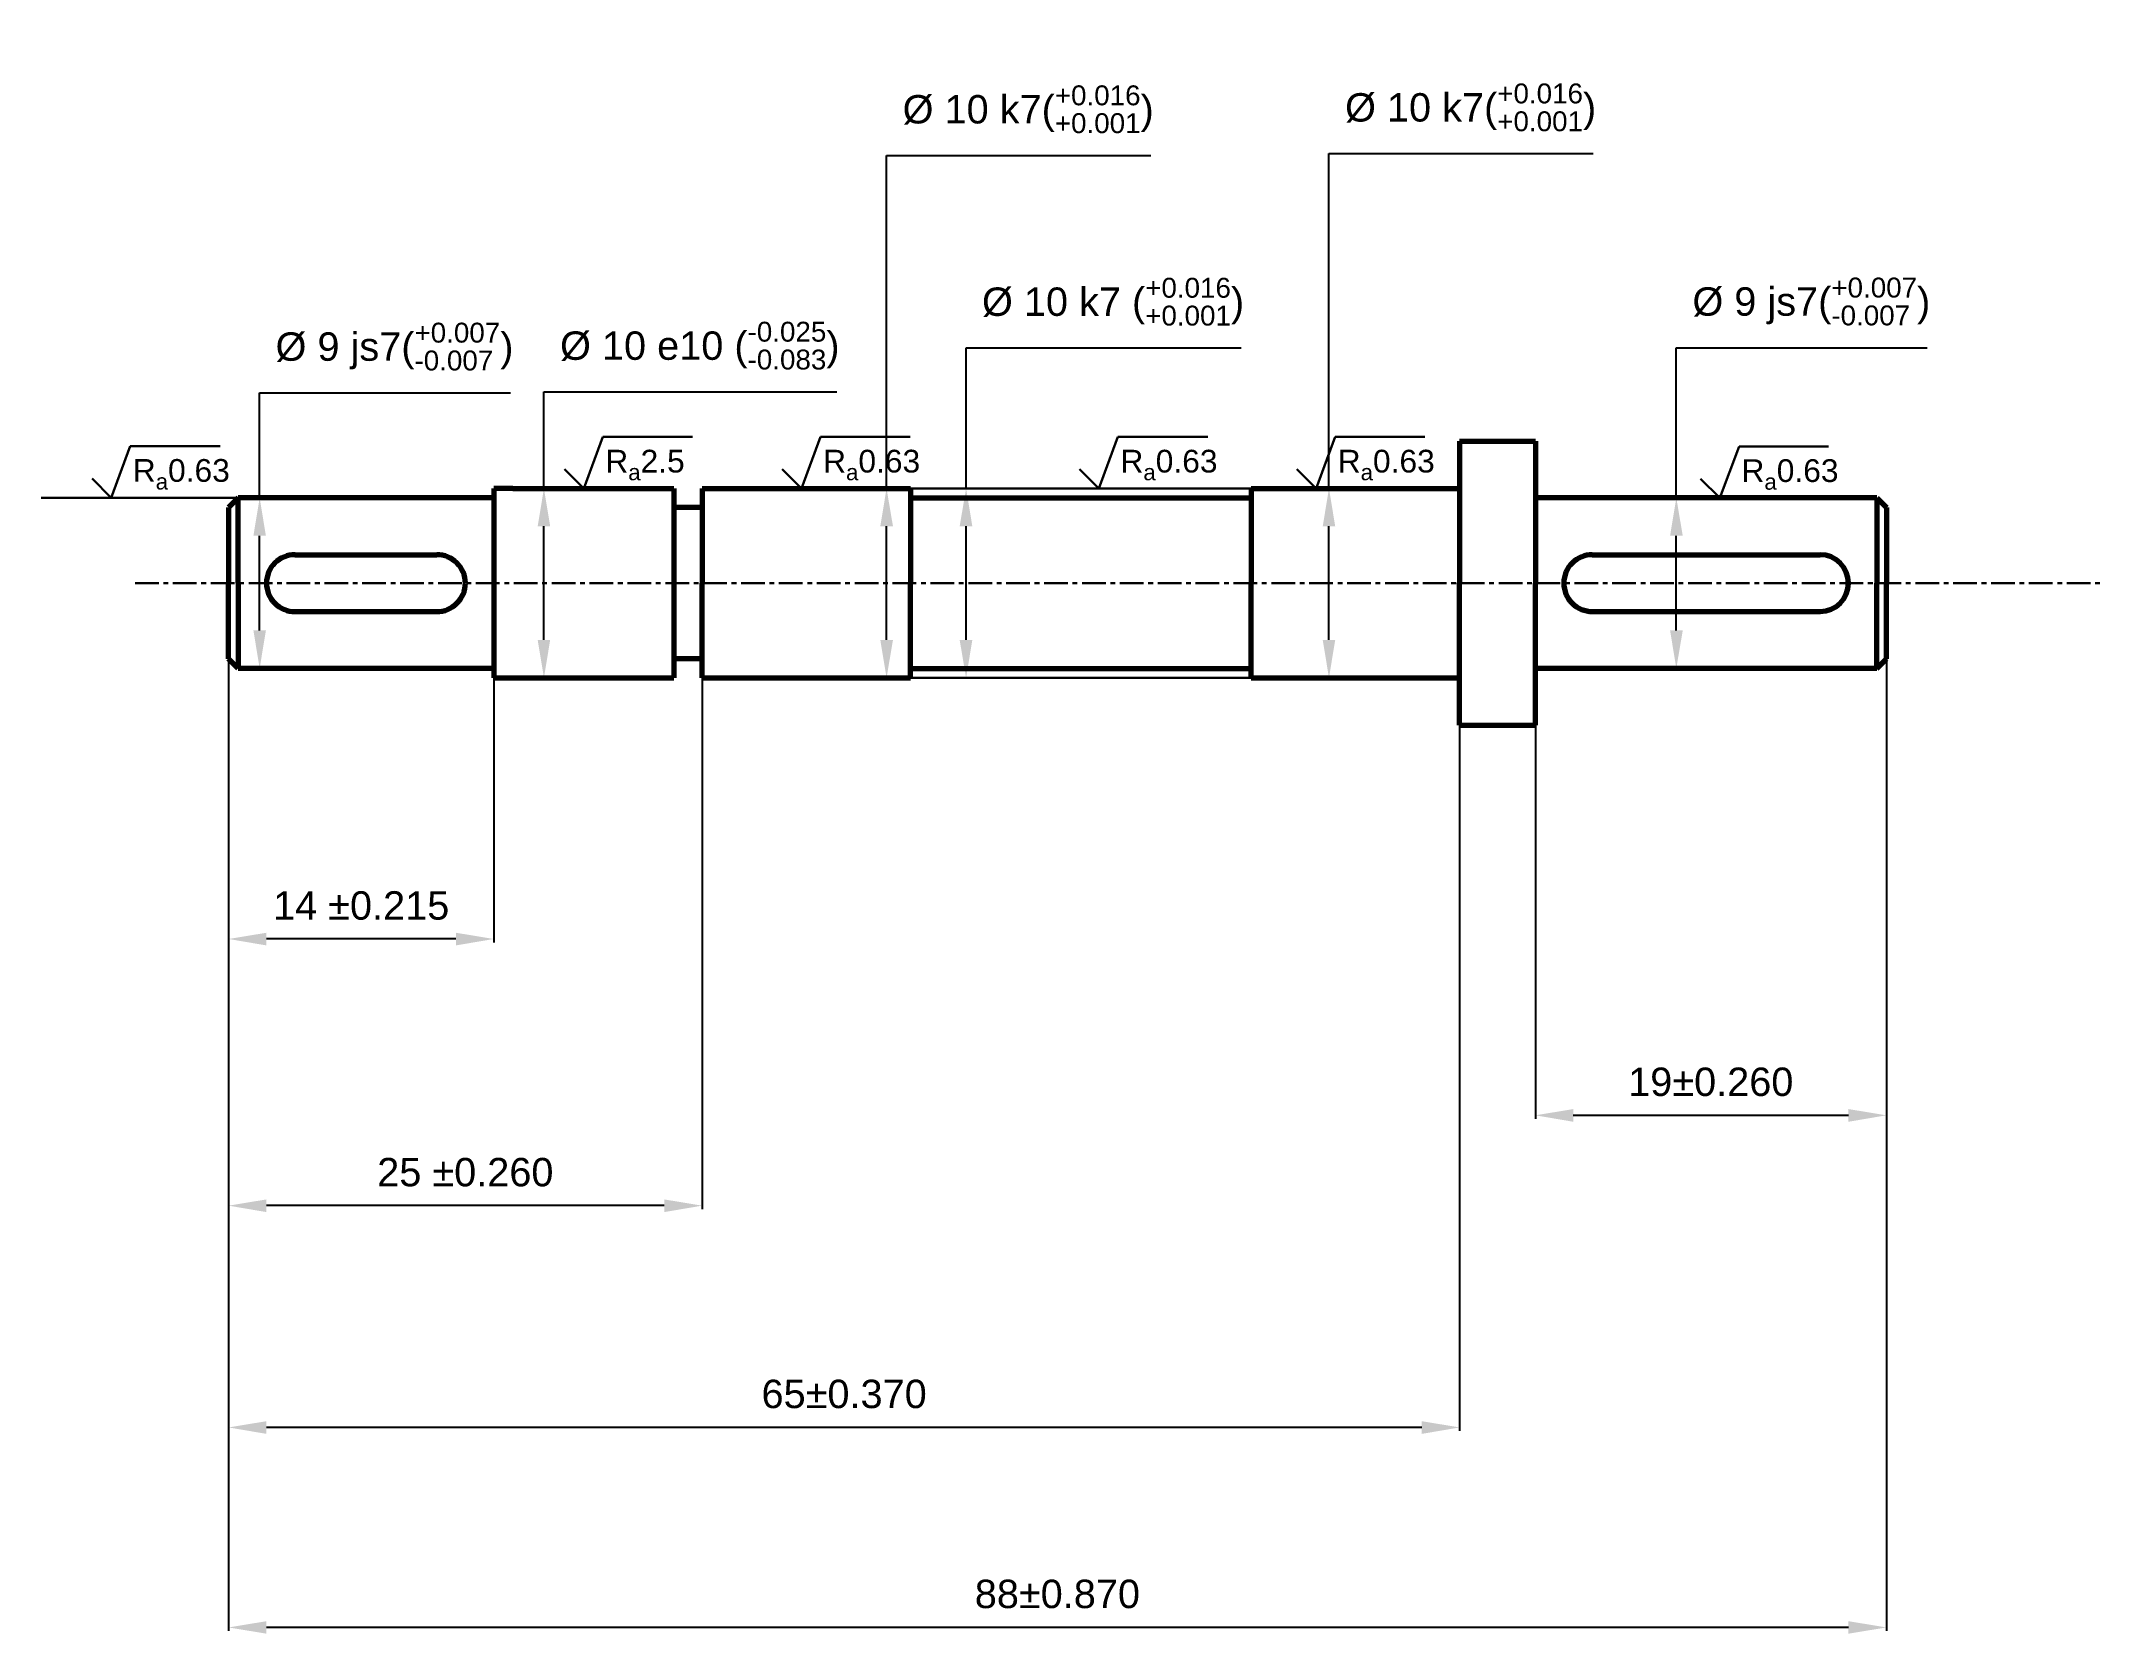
# Model space of a CAD drawing. Header units: inches. Extents: x -19 to 90, y -55 to 29.
import ezdxf

# ---------------------------------------------------------------- set-up
doc = ezdxf.new("R2010")
doc.units = ezdxf.units.IN
doc.header["$MEASUREMENT"] = 0
doc.linetypes.add('CENTER', pattern=[2, 1.25, -0.25, 0.25, -0.25])
for name, color, linetype, lineweight in [('Annotation', 7, 'Continuous', 30), ('Fat', 7, 'Continuous', 70), ('Thin', 7, 'Continuous', 30)]:
    doc.layers.add(name, color=color, linetype=linetype, lineweight=lineweight)
doc.styles.get("Standard").update_dxf_attribs({"font": 'Arial Regular.ttf'})
doc.dimstyles.get("Standard").update_dxf_attribs({"dimtxt": 0.18, "dimasz": 0.18, "dimexe": 0.18, "dimexo": 0.0625, "dimgap": 0.09, "dimtad": 0, "dimtih": 1, "dimtoh": 1, "dimdec": 0, "dimrnd": 0.0001, "dimzin": 0, "dimdsep": 46, "dimtxsty": 'Standard', "dimcen": 0.09, "dimadec": 0, "dimazin": 0, "dimtfac": 1, "dimtdec": 0, "dimtofl": 0, "dimtmove": 0, "dimatfit": 3, "dimfxl": 1, "dimtolj": 1, "dimtzin": 0, "dimarcsym": 0})

# ---------------------------------------------------------------- blocks, each defined once
blk = doc.blocks.new('*D2')
at = {"layer": 'Annotation', "color": 0, "lineweight": -2, "transparency": 16777216}
for p, q in [((-9.06, -0.06), (-9.06, -55.32)), ((78.47, -0.06), (78.47, -55.32)), ((76.47, -55.14), (-7.06, -55.14))]:
    blk.add_line(p, q, dxfattribs=at)
at = {"layer": 'Annotation', "color": 0, "transparency": 16777216}
for points in [[(-7.06, -54.81), (-7.06, -55.47), (-9.06, -55.14)], [(76.47, -54.81), (76.47, -55.47), (78.47, -55.14)]]:
    blk.add_solid(points, dxfattribs=at)
at = {"layer": 'Defpoints', "color": 0, "transparency": 16777216}
for p in [(-9.06, 0), (78.47, 0), (-9.06, -55.14)]:
    blk.add_point(p, dxfattribs=at)
at = {"layer": 'Annotation', "color": 0, "lineweight": 30, "transparency": 16777216, "insert": (34.7, -53.38), "char_height": 1.5, "attachment_point": 5}
blk.add_mtext('\\A1;88%%P0.870', dxfattribs=at)
blk = doc.blocks.new('*D3')
at = {"layer": 'Annotation', "color": 0, "lineweight": -2, "transparency": 16777216}
for p, q in [((-9.06, -0.06), (-9.06, -44.76)), ((55.94, -0.06), (55.94, -44.76)), ((53.94, -44.58), (-7.06, -44.58))]:
    blk.add_line(p, q, dxfattribs=at)
at = {"layer": 'Annotation', "color": 0, "transparency": 16777216}
for points in [[(-7.06, -44.25), (-7.06, -44.92), (-9.06, -44.58)], [(53.94, -44.25), (53.94, -44.92), (55.94, -44.58)]]:
    blk.add_solid(points, dxfattribs=at)
at = {"layer": 'Defpoints', "color": 0, "transparency": 16777216}
for p in [(-9.06, 0), (55.94, 0), (-9.06, -44.58)]:
    blk.add_point(p, dxfattribs=at)
at = {"layer": 'Annotation', "color": 0, "lineweight": 30, "transparency": 16777216, "insert": (23.44, -42.82), "char_height": 1.5, "attachment_point": 5}
blk.add_mtext('\\A1;65%%P0.370', dxfattribs=at)
blk = doc.blocks.new('*D4')
at = {"layer": 'Annotation', "color": 0, "lineweight": -2, "transparency": 16777216}
for p, q in [((-9.06, -0.06), (-9.06, -33.05)), ((15.94, -0.06), (15.94, -33.05)), ((13.94, -32.87), (-7.06, -32.87))]:
    blk.add_line(p, q, dxfattribs=at)
at = {"layer": 'Annotation', "color": 0, "transparency": 16777216}
for points in [[(-7.06, -32.54), (-7.06, -33.21), (-9.06, -32.87)], [(13.94, -32.54), (13.94, -33.21), (15.94, -32.87)]]:
    blk.add_solid(points, dxfattribs=at)
at = {"layer": 'Defpoints', "color": 0, "transparency": 16777216}
for p in [(-9.06, 0), (15.94, 0), (-9.06, -32.87)]:
    blk.add_point(p, dxfattribs=at)
at = {"layer": 'Annotation', "color": 0, "lineweight": 30, "transparency": 16777216, "insert": (3.44, -31.11), "char_height": 1.5, "attachment_point": 5}
blk.add_mtext('\\A1;25 %%P0.260', dxfattribs=at)
blk = doc.blocks.new('*D5')
at = {"layer": 'Annotation', "color": 0, "lineweight": -2, "transparency": 16777216}
for p, q in [((59.94, -0.06), (59.94, -28.28)), ((78.47, -0.06), (78.47, -28.28)), ((61.94, -28.1), (76.47, -28.1))]:
    blk.add_line(p, q, dxfattribs=at)
at = {"layer": 'Annotation', "color": 0, "transparency": 16777216}
for points in [[(61.94, -27.77), (61.94, -28.44), (59.94, -28.1)], [(76.47, -27.77), (76.47, -28.44), (78.47, -28.1)]]:
    blk.add_solid(points, dxfattribs=at)
at = {"layer": 'Defpoints', "color": 0, "transparency": 16777216}
for p in [(59.94, 0), (78.47, 0), (78.47, -28.1)]:
    blk.add_point(p, dxfattribs=at)
at = {"layer": 'Annotation', "color": 0, "lineweight": 30, "transparency": 16777216, "insert": (69.2, -26.34), "char_height": 1.5, "attachment_point": 5}
blk.add_mtext('\\A1;19%%P0.260', dxfattribs=at)
blk = doc.blocks.new('*D6')
at = {"layer": 'Annotation', "color": 0, "lineweight": -2, "transparency": 16777216}
for p, q in [((-9.06, -0.06), (-9.06, -18.97)), ((4.94, -0.06), (4.94, -18.97)), ((2.94, -18.79), (-7.06, -18.79))]:
    blk.add_line(p, q, dxfattribs=at)
at = {"layer": 'Annotation', "color": 0, "transparency": 16777216}
for points in [[(-7.06, -18.46), (-7.06, -19.13), (-9.06, -18.79)], [(2.94, -18.46), (2.94, -19.13), (4.94, -18.79)]]:
    blk.add_solid(points, dxfattribs=at)
at = {"layer": 'Defpoints', "color": 0, "transparency": 16777216}
for p in [(-9.06, 0), (4.94, 0), (-9.06, -18.79)]:
    blk.add_point(p, dxfattribs=at)
at = {"layer": 'Annotation', "color": 0, "lineweight": 30, "transparency": 16777216, "insert": (-2.06, -17.03), "char_height": 1.5, "attachment_point": 5}
blk.add_mtext('\\A1;14 %%P0.215', dxfattribs=at)
blk = doc.blocks.new('*D8')
at = {"layer": 'Annotation', "color": 0, "lineweight": -2, "transparency": 16777216}
for p, q in [((-7.42, 4.5), (-7.42, 10.04)), ((-7.42, 10.04), (5.83, 10.04)), ((-1.88, 4.5), (-7.6, 4.5)), ((-7.42, -2.5), (-7.42, 2.5)), ((-1.88, -4.5), (-7.6, -4.5))]:
    blk.add_line(p, q, dxfattribs=at)
at = {"layer": 'Annotation', "color": 0, "transparency": 16777216}
for points in [[(-7.75, 2.5), (-7.09, 2.5), (-7.42, 4.5)], [(-7.75, -2.5), (-7.09, -2.5), (-7.42, -4.5)]]:
    blk.add_solid(points, dxfattribs=at)
at = {"layer": 'Defpoints', "color": 0, "transparency": 16777216}
for p in [(-7.42, 4.5), (-1.81, 4.5), (-1.81, -4.5)]:
    blk.add_point(p, dxfattribs=at)
at = {"layer": 'Annotation', "color": 0, "lineweight": 30, "transparency": 16777216, "insert": (-0.3, 12.49), "char_height": 1.5, "attachment_point": 5}
blk.add_mtext('\\A1;%%C 9 js7({\\H0.7x;\\S+0.007^ -0.007;})', dxfattribs=at)
blk = doc.blocks.new('*D9')
at = {"layer": 'Annotation', "color": 0, "lineweight": -2, "transparency": 16777216}
for p, q in [((7.59, 5), (7.59, 10.1)), ((7.59, 10.1), (23.05, 10.1)), ((10.12, 5), (7.41, 5)), ((7.59, -3), (7.59, 3)), ((10.12, -5), (7.41, -5))]:
    blk.add_line(p, q, dxfattribs=at)
at = {"layer": 'Annotation', "color": 0, "transparency": 16777216}
for points in [[(7.26, 3), (7.92, 3), (7.59, 5)], [(7.26, -3), (7.92, -3), (7.59, -5)]]:
    blk.add_solid(points, dxfattribs=at)
at = {"layer": 'Defpoints', "color": 0, "transparency": 16777216}
for p in [(10.19, 5), (7.59, -5), (10.19, -5)]:
    blk.add_point(p, dxfattribs=at)
at = {"layer": 'Annotation', "color": 0, "lineweight": 30, "transparency": 16777216, "insert": (15.82, 12.54), "char_height": 1.5, "attachment_point": 5}
blk.add_mtext('\\A1;%%C 10 e10 ({\\H0.7x;\\S-0.025^ -0.083;})', dxfattribs=at)
blk = doc.blocks.new('*D10')
at = {"layer": 'Annotation', "color": 0, "lineweight": -2, "transparency": 16777216}
for p, q in [((25.68, 5), (25.68, 22.58)), ((25.68, 22.58), (39.63, 22.58)), ((16, 5), (25.86, 5)), ((25.68, -3), (25.68, 3)), ((16, -5), (25.86, -5))]:
    blk.add_line(p, q, dxfattribs=at)
at = {"layer": 'Annotation', "color": 0, "transparency": 16777216}
for points in [[(25.35, 3), (26.02, 3), (25.68, 5)], [(25.35, -3), (26.02, -3), (25.68, -5)]]:
    blk.add_solid(points, dxfattribs=at)
at = {"layer": 'Defpoints', "color": 0, "transparency": 16777216}
for p in [(15.94, 5), (25.68, 5), (15.94, -5)]:
    blk.add_point(p, dxfattribs=at)
at = {"layer": 'Annotation', "color": 0, "lineweight": 30, "transparency": 16777216, "insert": (33.16, 25.02), "char_height": 1.5, "attachment_point": 5}
blk.add_mtext('\\A1;%%C 10 k7({\\H0.7x;\\S+0.016^ +0.001;})', dxfattribs=at)
blk = doc.blocks.new('*D11')
at = {"layer": 'Annotation', "color": 0, "lineweight": -2, "transparency": 16777216}
for p, q in [((29.88, 5), (29.88, 12.42)), ((29.88, 12.42), (44.4, 12.42)), ((35.87, 5), (29.7, 5)), ((29.88, -3), (29.88, 3)), ((35.87, -5), (29.7, -5))]:
    blk.add_line(p, q, dxfattribs=at)
at = {"layer": 'Annotation', "color": 0, "transparency": 16777216}
for points in [[(29.54, 3), (30.21, 3), (29.88, 5)], [(29.54, -3), (30.21, -3), (29.88, -5)]]:
    blk.add_solid(points, dxfattribs=at)
at = {"layer": 'Defpoints', "color": 0, "transparency": 16777216}
for p in [(35.94, 5), (29.88, -5), (35.94, -5)]:
    blk.add_point(p, dxfattribs=at)
at = {"layer": 'Annotation', "color": 0, "lineweight": 30, "transparency": 16777216, "insert": (37.64, 14.86), "char_height": 1.5, "attachment_point": 5}
blk.add_mtext('\\A1;%%C 10 k7 ({\\H0.7x;\\S+0.016^ +0.001;})', dxfattribs=at)
blk = doc.blocks.new('*D12')
at = {"layer": 'Annotation', "color": 0, "lineweight": -2, "transparency": 16777216}
for p, q in [((49.04, 5), (49.04, 22.68)), ((49.04, 22.68), (62.99, 22.68)), ((55.87, 5), (48.86, 5)), ((49.04, -3), (49.04, 3)), ((55.87, -5), (48.86, -5))]:
    blk.add_line(p, q, dxfattribs=at)
at = {"layer": 'Annotation', "color": 0, "transparency": 16777216}
for points in [[(48.71, 3), (49.37, 3), (49.04, 5)], [(48.71, -3), (49.37, -3), (49.04, -5)]]:
    blk.add_solid(points, dxfattribs=at)
at = {"layer": 'Defpoints', "color": 0, "transparency": 16777216}
for p in [(49.04, 5), (55.94, 5), (55.94, -5)]:
    blk.add_point(p, dxfattribs=at)
at = {"layer": 'Annotation', "color": 0, "lineweight": 30, "transparency": 16777216, "insert": (56.52, 25.12), "char_height": 1.5, "attachment_point": 5}
blk.add_mtext('\\A1;%%C 10 k7({\\H0.7x;\\S+0.016^ +0.001;})', dxfattribs=at)
blk = doc.blocks.new('*D13')
at = {"layer": 'Annotation', "color": 0, "lineweight": -2, "transparency": 16777216}
for p, q in [((67.38, 4.5), (67.38, 12.42)), ((67.38, 12.42), (80.63, 12.42)), ((69.39, 4.5), (67.2, 4.5)), ((67.38, -2.5), (67.38, 2.5)), ((69.39, -4.5), (67.2, -4.5))]:
    blk.add_line(p, q, dxfattribs=at)
at = {"layer": 'Annotation', "color": 0, "transparency": 16777216}
for points in [[(67.05, 2.5), (67.72, 2.5), (67.38, 4.5)], [(67.05, -2.5), (67.72, -2.5), (67.38, -4.5)]]:
    blk.add_solid(points, dxfattribs=at)
at = {"layer": 'Defpoints', "color": 0, "transparency": 16777216}
for p in [(67.38, 4.5), (69.45, 4.5), (69.45, -4.5)]:
    blk.add_point(p, dxfattribs=at)
at = {"layer": 'Annotation', "color": 0, "lineweight": 30, "transparency": 16777216, "insert": (74.51, 14.87), "char_height": 1.5, "attachment_point": 5}
blk.add_mtext('\\A1;%%C 9 js7({\\H0.7x;\\S+0.007^ -0.007;})', dxfattribs=at)

msp = doc.modelspace()

# ---------------------------------------------------------------- linework, layer by layer
at = {"layer": 'Annotation'}
for p, q in [((9.69, 5), (10.7, 7.72)), ((10.7, 7.72), (15.44, 7.72)), ((21.19, 5), (22.2, 7.72)), ((22.2, 7.72), (26.93, 7.72)), ((36.89, 5), (37.9, 7.72)), ((37.9, 7.72), (42.64, 7.72)), ((48.36, 5), (49.37, 7.72)), ((49.37, 7.72), (54.11, 7.72)), ((-15.26, 4.51), (-14.25, 7.23)), ((-14.25, 7.23), (-9.51, 7.23)), ((69.68, 4.5), (70.69, 7.22)), ((70.69, 7.22), (75.42, 7.22)), ((-16.27, 5.52), (-15.26, 4.51)), ((8.68, 6.01), (9.69, 5)), ((20.17, 6.01), (21.19, 5)), ((35.87, 6.01), (36.89, 5)), ((47.35, 6.01), (48.36, 5)), ((68.66, 5.51), (69.68, 4.5)), ((-8.56, 4.5), (-18.95, 4.5)), ((26.94, 5), (44.94, 5)), ((26.94, -5), (44.94, -5))]:
    msp.add_line(p, q, dxfattribs=at)
at = {"layer": 'Fat'}
for p, q in [((55.94, 7.5), (59.94, 7.5)), ((55.94, 7.5), (55.94, 0)), ((59.94, 7.5), (59.94, 0)), ((-8.56, 4.5), (-9.06, 4)), ((4.94, 4.5), (-8.56, 4.5)), ((-8.56, 0), (-8.56, 4.5)), ((5.94, 5), (4.94, 5)), ((4.94, 4.5), (4.94, -4.5)), ((5.94, 5), (14.44, 5)), ((14.44, 5), (14.44, -5)), ((15.94, 5), (15.94, 0)), ((15.94, 5), (26.94, 5)), ((26.94, 5), (26.94, 0)), ((26.94, 4.5), (44.94, 4.5)), ((44.94, 5), (44.94, 0)), ((44.94, 5), (55.94, 5)), ((77.97, 4.5), (59.94, 4.5)), ((77.97, 4.5), (78.47, 4)), ((77.97, 4.5), (77.97, 0)), ((-9.06, 4), (-9.06, 0)), ((15.94, 4), (14.44, 4)), ((78.47, 4), (78.47, 0)), ((-5.57, 1.5), (1.94, 1.5)), ((62.93, 1.5), (74.97, 1.5)), ((-9.06, -4), (-9.06, 0)), ((15.94, -5), (15.94, 0)), ((26.94, -5), (26.94, 0)), ((44.94, -5), (44.94, 0)), ((55.94, -7.5), (55.94, 0)), ((59.94, -7.5), (59.94, 0)), ((77.97, -4.5), (77.97, 0)), ((78.47, -4), (78.47, 0)), ((-8.56, 0), (-8.56, -4.5)), ((-5.57, -1.5), (1.94, -1.5)), ((62.93, -1.5), (74.97, -1.5)), ((-8.56, -4.5), (-9.06, -4)), ((15.94, -4), (14.44, -4)), ((77.97, -4.5), (78.47, -4)), ((4.94, -4.5), (-8.56, -4.5)), ((4.94, -4.5), (4.94, -5)), ((4.94, -5), (5.94, -5)), ((5.94, -5), (14.44, -5)), ((15.94, -5), (26.94, -5)), ((26.94, -4.5), (44.94, -4.5)), ((44.94, -5), (55.94, -5)), ((77.97, -4.5), (59.94, -4.5)), ((55.94, -7.5), (59.94, -7.5))]:
    msp.add_line(p, q, dxfattribs=at)
at = {"layer": 'Fat', "linetype": 'Continuous'}
msp.add_line((4.94, 5), (4.94, 4.5), dxfattribs=at)
at = {"layer": 'Fat'}
for centre, start, end in [((-5.56, 0), 89.594, 180), ((1.94, 0), 0, 90.406), ((62.94, 0), 89.8205, 180), ((74.97, 0), 0, 90), ((-5.56, 0), 180, 270.406), ((1.94, 0), 269.594, 0), ((62.94, 0), 180, 270.1795), ((74.97, 0), 270, 0)]:
    msp.add_arc(centre, 1.5, start, end, dxfattribs=at)
at = {"layer": 'Thin'}
for p, q in [((46.94, 5), (46.94, 5)), ((46.94, -5), (46.94, -5))]:
    msp.add_line(p, q, dxfattribs=at)
at = {"layer": 'Thin', "linetype": 'CENTER'}
msp.add_line((-14, 0), (90, 0), dxfattribs=at)
msp.add_line((-14, 0), (90, 0), dxfattribs=at)

# ---------------------------------------------------------------- texts
at = {"layer": 'Annotation', "char_height": 1.2, "attachment_point": 1}
for s, insert in [('\\A1;R{\\H0.7x;\\S^ a;}0.63', (-14.12, 6.55)), ('\\A1;R{\\H0.7x;\\S^ a;}2.5', (10.83, 7.04)), ('\\A1;R{\\H0.7x;\\S^ a;}0.63', (22.33, 7.04)), ('\\A1;R{\\H0.7x;\\S^ a;}0.63', (38.03, 7.04)), ('\\A1;R{\\H0.7x;\\S^ a;}0.63', (49.5, 7.04)), ('\\A1;R{\\H0.7x;\\S^ a;}0.63', (70.82, 6.54))]:
    msp.add_mtext_dynamic_manual_height_columns(s, width=1.9898, gutter_width=1, heights=[2.62], dxfattribs=dict(at, insert=insert))

# ---------------------------------------------------------------- dimensions: what is measured, and where the dimension line sits
at = {"layer": 'Annotation', "lineweight": 30}
for base, p1, p2, text, picture, middle, dimtype in [((25.68, 5), (15.94, -5), (15.94, 5), '%%C <> k7({\\H0.7x;\\S+0.016^ +0.001;})', '*D10', (33.16, 22.58), 160), ((49.04, 5), (55.94, -5), (55.94, 5), '%%C <> k7({\\H0.7x;\\S+0.016^ +0.001;})', '*D12', (56.52, 22.68), 160), ((29.88, -5), (35.94, 5), (35.94, -5), '%%C <> k7 ({\\H0.7x;\\S+0.016^ +0.001;})', '*D11', (37.64, 12.42), 160), ((67.38, 4.5), (69.45, -4.5), (69.45, 4.5), '%%C <> js7({\\H0.7x;\\S+0.007^ -0.007;})', '*D13', (74.51, 12.42), 160), ((7.59, -5), (10.19, 5), (10.19, -5), '%%C <> e10 ({\\H0.7x;\\S-0.025^ -0.083;})', '*D9', (15.82, 10.1), 160), ((-7.42, 4.5), (-1.81, -4.5), (-1.81, 4.5), '%%C <> js7({\\H0.7x;\\S+0.007^ -0.007;})', '*D8', (-0.3, 10.04), 161)]:
    dim = msp.add_linear_dim(base=base, p1=p1, p2=p2, angle=90, text=text, dimstyle='Standard', override={"dimtxt": 1.5, "dimasz": 2, "dimgap": 1, "dimtad": 3, "dimtih": 0}, dxfattribs=at)
    dim.commit()
    dim.dimension.update_dxf_attribs({"geometry": picture, "text_midpoint": middle, "dimtype": dimtype})
for base, p1, p2, text, override, picture, middle in [((-9.06, -55.14), (78.47, 0), (-9.06, 0), '<>%%P0.870', {"dimscale": 1, "dimtxt": 1.5, "dimasz": 2, "dimgap": 1, "dimtad": 1, "dimjust": 0, "dimtih": 0, "dimtoh": 1, "dimtxsty": 'Standard', "dimsd1": 0, "dimsd2": 0, "dimtix": 0, "dimtofl": 0, "dimtmove": 0, "dimatfit": 3}, '*D2', (34.7, -53.38)), ((-9.06, -44.58), (55.94, 0), (-9.06, 0), '<>%%P0.370', {"dimtxt": 1.5, "dimasz": 2, "dimgap": 1, "dimtad": 1, "dimtih": 0}, '*D3', (23.44, -42.82)), ((-9.06, -32.87), (15.94, 0), (-9.06, 0), '<> %%P0.260', {"dimtxt": 1.5, "dimasz": 2, "dimgap": 1, "dimtad": 1, "dimtih": 0}, '*D4', (3.44, -31.11)), ((-9.06, -18.79), (4.94, 0), (-9.06, 0), '<> %%P0.215', {"dimtxt": 1.5, "dimasz": 2, "dimgap": 1, "dimtad": 1, "dimtih": 0}, '*D6', (-2.06, -17.03)), ((78.47, -28.1), (59.94, 0), (78.47, 0), '<>%%P0.260', {"dimtxt": 1.5, "dimasz": 2, "dimgap": 1, "dimtad": 1, "dimtih": 0}, '*D5', (69.2, -26.34))]:
    dim = msp.add_linear_dim(base=base, p1=p1, p2=p2, text=text, dimstyle='Standard', override=override, dxfattribs=at)
    dim.commit()
    dim.dimension.update_dxf_attribs({"geometry": picture, "text_midpoint": middle})

doc.saveas('drawing.dxf')
